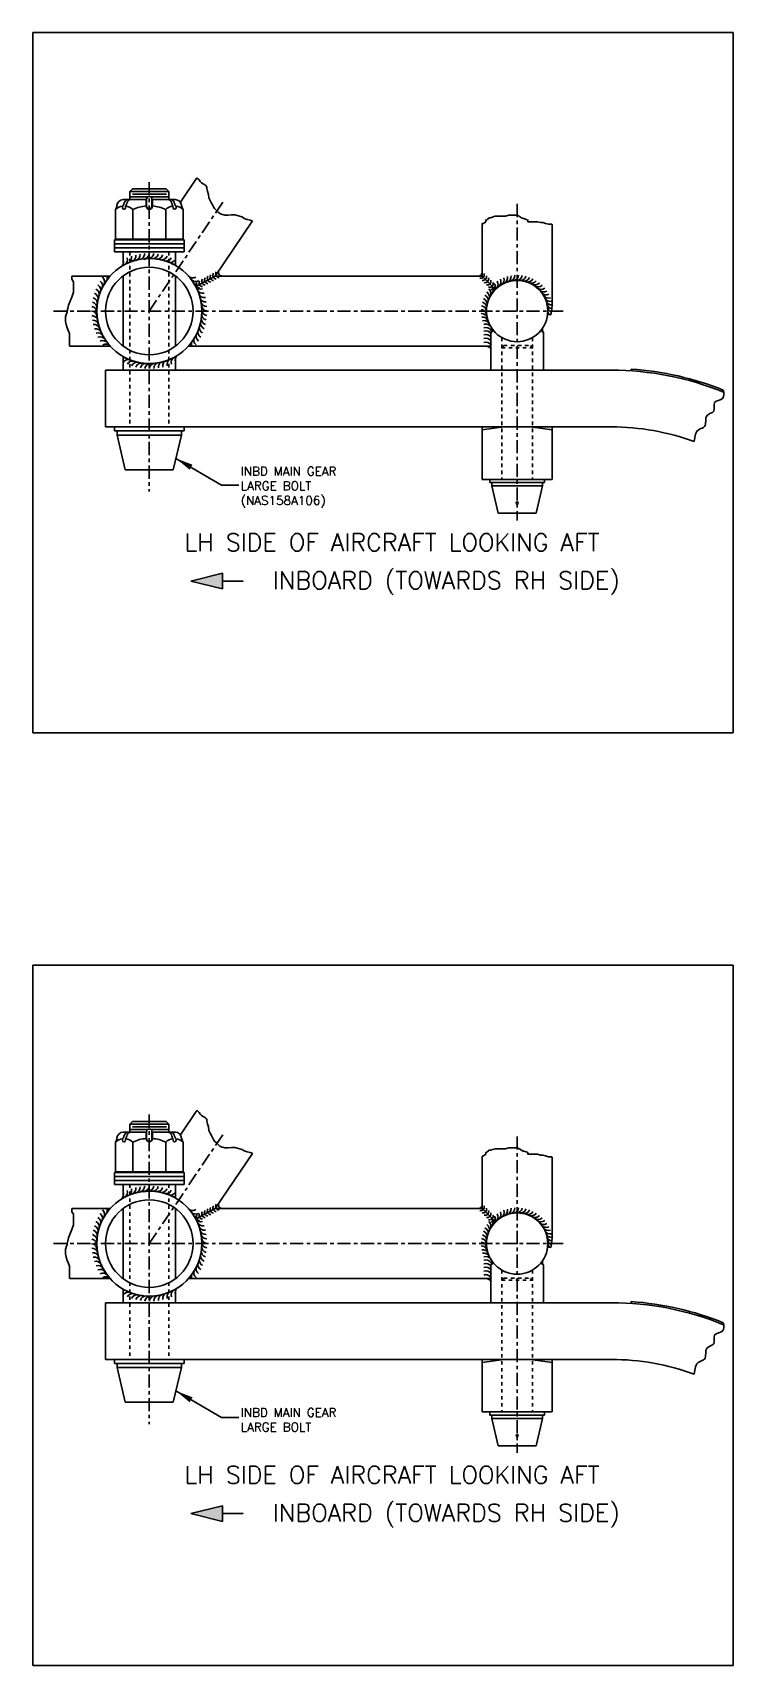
# Model space of a CAD drawing. Extents: x 0 to 267, y -90 to 34.
# Drawn here: x 104.19 to 124.19, y -19.59 to 27.05 of the extents above; entities that cross this region are included whole.
import ezdxf
from ezdxf.enums import TextEntityAlignment as Align

# ---------------------------------------------------------------- set-up
doc = ezdxf.new("R2010")
doc.units = 0
doc.header["$LTSCALE"] = 0.3
doc.header["$MEASUREMENT"] = 0
doc.linetypes.add('CENTER', pattern=[2, 1.25, -0.25, 0.25, -0.25])
doc.linetypes.add('HIDDEN', pattern=[0.375, 0.25, -0.125])
doc.layers.get('0').update_dxf_attribs({"linetype": 'CONTINUOUS'})
for name, color, linetype in [('1', 1, 'CONTINUOUS'), ('2', 6, 'CONTINUOUS'), ('NOTES', 2, 'CONTINUOUS')]:
    doc.layers.add(name, color=color, linetype=linetype)
doc.styles.add('250', font='ROMANS', dxfattribs={"height": 0.25})
doc.styles.add('ROMANS', font='ROMANS.shx')
doc.dimstyles.new('FRACTION', dxfattribs={"dimtxt": 0.125, "dimasz": 0.15, "dimexe": 0.12, "dimexo": 0.12, "dimgap": 0.05, "dimtad": 0, "dimtih": 1, "dimtoh": 1, "dimdec": 4, "dimzin": 4, "dimdsep": 46, "dimlunit": 5, "dimtxsty": 'ROMANS', "dimcen": 0.09, "dimclrd": 6, "dimclre": 6, "dimclrt": 256, "dimadec": 0, "dimazin": 0, "dimtfac": 0.72, "dimtdec": 4, "dimtofl": 0, "dimtmove": 0, "dimatfit": 3, "dimfxl": 1, "dimfrac": 2, "dimtolj": 1, "dimtzin": 4, "dimarcsym": 0})

msp = doc.modelspace()

# ---------------------------------------------------------------- hatches: boundary and pattern name
at = {"layer": 'NOTES'}
h = msp.add_hatch(color=11, dxfattribs=at)
h.dxf.hatch_style = 1
h.paths.add_polyline_path([(109.60836, 11.61313), (109.60836, 11.16361), (108.70933, 11.38837)])
h = msp.add_hatch(color=11, dxfattribs=at)
h.dxf.hatch_style = 1
h.paths.add_polyline_path([(109.60836, -15.025), (109.60836, -15.47451), (108.70933, -15.24976)])

# ---------------------------------------------------------------- linework, layer by layer
for p, q in [((108.07961, 22.51289), (106.96201, 22.51289)), ((108.00341, 22.58909), (107.03821, 22.58909)), ((108.00825, 22.43669), (107.04083, 22.43669)), ((106.55846, 21.15143), (106.55846, 22.0068)), ((106.75492, 22.05009), (106.75628, 22.09226)), ((106.7749, 22.28429), (107.43201, 22.28429)), ((106.84372, 22.0512), (106.84594, 22.09448)), ((107.47983, 22.36049), (106.96201, 22.36049)), ((107.0524, 21.15143), (107.0524, 22.0068)), ((107.43201, 22.09559), (107.43201, 22.28429)), ((108.07961, 22.36049), (107.5618, 22.36049)), ((108.26672, 22.28429), (107.60961, 22.28429)), ((107.60961, 22.09559), (107.60961, 22.28429)), ((107.98922, 21.15143), (107.98922, 22.0068)), ((108.1979, 22.0512), (108.19568, 22.09448)), ((108.2867, 22.05009), (108.28534, 22.09226)), ((108.48316, 21.15143), (108.48316, 22.0068)), ((106.55846, 21.15143), (107.52081, 21.15143)), ((106.68833, 21.13367), (106.68833, 21.15143)), ((106.68833, 21.13367), (107.52081, 21.13367)), ((108.48316, 21.15143), (107.52081, 21.15143)), ((108.3533, 21.13367), (107.52081, 21.13367)), ((108.3533, 21.13367), (108.3533, 21.15143)), ((108.07961, -4.12523), (106.96201, -4.12523)), ((108.00341, -4.04903), (107.03821, -4.04903)), ((106.55846, -5.48669), (106.55846, -4.63133)), ((106.75492, -4.58804), (106.75628, -4.54587)), ((106.7749, -4.35383), (107.43201, -4.35383)), ((106.84372, -4.58693), (106.84594, -4.54364)), ((107.47983, -4.27763), (106.96201, -4.27763)), ((108.00825, -4.20143), (107.04083, -4.20143)), ((107.0524, -5.48669), (107.0524, -4.63133)), ((107.43201, -4.54253), (107.43201, -4.35383)), ((108.07961, -4.27763), (107.5618, -4.27763)), ((108.26672, -4.35383), (107.60961, -4.35383)), ((107.60961, -4.54253), (107.60961, -4.35383)), ((107.98922, -5.48669), (107.98922, -4.63133)), ((108.1979, -4.58693), (108.19568, -4.54364)), ((108.2867, -4.58804), (108.28534, -4.54587)), ((108.48316, -5.48669), (108.48316, -4.63133)), ((106.55846, -5.48669), (107.52081, -5.48669)), ((106.68833, -5.50445), (106.68833, -5.48669)), ((106.68833, -5.50445), (107.52081, -5.50445)), ((108.48316, -5.48669), (107.52081, -5.48669)), ((108.3533, -5.50445), (107.52081, -5.50445)), ((108.3533, -5.50445), (108.3533, -5.48669))]:
    msp.add_line(p, q)
for centre, radius, start, end in [((106.39051, 22.1294), 0.20837, 323.196775, 356.194278), ((106.81914, 21.67453), 0.42369, 98.523712, 127.772546), ((106.78253, 22.09951), 0.18481, 90.986793, 175.013223), ((106.79932, 22.05064), 0.0444, 180.71616, 0.71616), ((106.62827, 22.20843), 0.17268, 317.721877, 317.96846), ((106.68902, 22.16414), 0.09903, 313.467178, 339.152687), ((106.62827, 22.20843), 0.17268, 332.139758, 347.881867), ((106.62803, 22.20852), 0.17294, 332.17411, 347.871217), ((106.95751, 22.13315), 0.16509, 112.750215, 166.32533), ((106.80687, 21.72322), 0.37221, 48.495059, 84.236565), ((106.64235, 22.21297), 0.23601, 329.593773, 350.047134), ((107.01577, 22.15109), 0.14254, 109.563784, 171.491297), ((107.49351, 21.12805), 0.97578, 93.814732, 116.765763), ((107.52081, 22.09559), 0.0888, 180, 270), ((107.52081, 22.09559), 0.0888, 270, 0), ((107.54812, 21.12805), 0.97578, 63.234237, 86.185268), ((108.23476, 21.72322), 0.37221, 95.763435, 131.504941), ((108.02585, 22.15109), 0.14254, 8.508703, 70.436216), ((108.08411, 22.13315), 0.16509, 13.67467, 67.249785), ((108.39927, 22.21297), 0.23601, 189.952866, 210.406227), ((108.2423, 22.05064), 0.0444, 179.28384, 359.28384), ((108.41335, 22.20843), 0.17268, 192.118133, 207.860242), ((108.41359, 22.20852), 0.17294, 192.128783, 207.82589), ((108.3526, 22.16414), 0.09903, 200.847313, 226.532822), ((108.25909, 22.09951), 0.18481, 4.986777, 89.013207), ((108.41335, 22.20843), 0.17268, 222.03154, 222.278123), ((108.22248, 21.67453), 0.42369, 52.227454, 81.476288), ((108.65111, 22.1294), 0.20837, 183.805722, 216.803225), ((106.39051, -4.50872), 0.20837, 323.196775, 356.194278), ((106.81914, -4.96359), 0.42369, 98.523712, 127.772546), ((106.78253, -4.53861), 0.18481, 90.986793, 175.013223), ((106.79932, -4.58748), 0.0444, 180.71616, 0.71616), ((106.62827, -4.42969), 0.17268, 317.721877, 317.96846), ((106.68902, -4.47399), 0.09903, 313.467178, 339.152687), ((106.62827, -4.42969), 0.17268, 332.139758, 347.881867), ((106.62803, -4.4296), 0.17294, 332.17411, 347.871217), ((106.95751, -4.50497), 0.16509, 112.750215, 166.32533), ((106.80687, -4.91491), 0.37221, 48.495059, 84.236565), ((106.64235, -4.42515), 0.23601, 329.593773, 350.047134), ((107.01577, -4.48703), 0.14254, 109.563784, 171.491297), ((107.49351, -5.51007), 0.97578, 93.814732, 116.765763), ((107.52081, -4.54253), 0.0888, 180, 270), ((107.52081, -4.54253), 0.0888, 270, 0), ((107.54812, -5.51007), 0.97578, 63.234237, 86.185268), ((108.23476, -4.91491), 0.37221, 95.763435, 131.504941), ((108.02585, -4.48703), 0.14254, 8.508703, 70.436216), ((108.08411, -4.50497), 0.16509, 13.67467, 67.249785), ((108.39927, -4.42515), 0.23601, 189.952866, 210.406227), ((108.2423, -4.58748), 0.0444, 179.28384, 359.28384), ((108.41335, -4.42969), 0.17268, 192.118133, 207.860242), ((108.41359, -4.4296), 0.17294, 192.128783, 207.82589), ((108.3526, -4.47399), 0.09903, 200.847313, 226.532822), ((108.25909, -4.53861), 0.18481, 4.986777, 89.013207), ((108.41335, -4.42969), 0.17268, 222.03154, 222.278123), ((108.22248, -4.96359), 0.42369, 52.227454, 81.476288), ((108.65111, -4.50872), 0.20837, 183.805722, 216.803225)]:
    msp.add_arc(centre, radius, start, end)
at = {"layer": '1'}
for p, q in [((108.4096, 22.20675), (108.8782, 22.90148)), ((109.40154, 20.10077), (110.46429, 21.67637)), ((117.02081, 21.59666), (117.02081, 20.10077)), ((119.02081, 21.56818), (119.02081, 19.36012)), ((106.52975, 21.13367), (106.52975, 20.79077)), ((108.51187, 21.13367), (108.51187, 20.79077)), ((106.77081, 20.79077), (108.27081, 20.79077)), ((105.31002, 20.10077), (106.40278, 20.10077)), ((109.40154, 20.10077), (108.84523, 19.80498)), ((109.40154, 20.10077), (117.02081, 20.10077)), ((117.02081, 20.10077), (117.40209, 19.71949)), ((118.89022, 19.00201), (118.98319, 18.99145)), ((117.34309, 18.54731), (117.27081, 18.48828)), ((118.69853, 18.54731), (118.77081, 18.48828)), ((105.25022, 18.10077), (106.40278, 18.10077)), ((108.63884, 18.10077), (117.27081, 18.10077)), ((106.27081, 17.41077), (120.71081, 17.41077)), ((106.27081, 17.41077), (106.27081, 15.79077)), ((121.27369, 17.39211), (121.277, 17.442)), ((106.27081, 15.79077), (120.71081, 15.79077)), ((106.52975, 15.79077), (106.52975, 15.67721)), ((106.52975, 15.67721), (108.51187, 15.67721)), ((108.51187, 15.79077), (108.51187, 15.67721)), ((117.64081, 15.79077), (117.02081, 15.70373)), ((118.40081, 15.79077), (119.02081, 15.70373)), ((117.02081, 14.29077), (119.02081, 14.29077)), ((117.24045, 14.29077), (117.24045, 14.20135)), ((117.24045, 14.20135), (118.80117, 14.20135)), ((118.80117, 14.29077), (118.80117, 14.20135)), ((108.4096, -4.43137), (108.8782, -3.73664)), ((109.40154, -6.53735), (110.46429, -4.96175)), ((117.02081, -5.04146), (117.02081, -6.53735)), ((119.02081, -5.06994), (119.02081, -7.278)), ((106.52975, -5.50445), (106.52975, -5.84735)), ((108.51187, -5.50445), (108.51187, -5.84735)), ((106.77081, -5.84735), (108.27081, -5.84735)), ((105.31002, -6.53735), (106.40278, -6.53735)), ((109.40154, -6.53735), (108.84523, -6.83314)), ((109.40154, -6.53735), (117.02081, -6.53735)), ((117.02081, -6.53735), (117.40209, -6.91863)), ((118.89022, -7.63611), (118.98319, -7.64668)), ((117.34309, -8.09082), (117.27081, -8.14984)), ((118.69853, -8.09082), (118.77081, -8.14984)), ((105.25022, -8.53735), (106.40278, -8.53735)), ((108.63884, -8.53735), (117.27081, -8.53735)), ((106.27081, -9.22735), (120.71081, -9.22735)), ((106.27081, -9.22735), (106.27081, -10.84735)), ((121.27369, -9.24601), (121.277, -9.19612)), ((106.27081, -10.84735), (120.71081, -10.84735)), ((106.52975, -10.84735), (106.52975, -10.96092)), ((106.52975, -10.96092), (108.51187, -10.96092)), ((108.51187, -10.84735), (108.51187, -10.96092)), ((117.64081, -10.84735), (117.02081, -10.9344)), ((118.40081, -10.84735), (119.02081, -10.9344)), ((117.02081, -12.34735), (119.02081, -12.34735)), ((117.24045, -12.34735), (117.24045, -12.43677)), ((117.24045, -12.43677), (118.80117, -12.43677)), ((118.80117, -12.34735), (118.80117, -12.43677))]:
    msp.add_line(p, q, dxfattribs=at)
at = {"layer": '1', "color": 2}
for p, q in [((106.96201, 22.51289), (107.03821, 22.58909)), ((108.00341, 22.58909), (108.07961, 22.51289)), ((107.44498, 22.09559), (107.44498, 22.29669)), ((107.59664, 22.09559), (107.59664, 22.29669)), ((106.60641, 15.55783), (106.83501, 14.56596)), ((108.43521, 15.55783), (108.20661, 14.56596)), ((117.30081, 14.10735), (117.48081, 13.32635)), ((118.74081, 14.10735), (118.56081, 13.32635)), ((106.96201, -4.12523), (107.03821, -4.04903)), ((108.00341, -4.04903), (108.07961, -4.12523)), ((107.44498, -4.54253), (107.44498, -4.34143)), ((107.59664, -4.54253), (107.59664, -4.34143)), ((106.60641, -11.0803), (106.83501, -12.07217)), ((108.43521, -11.0803), (108.20661, -12.07217)), ((117.30081, -12.53077), (117.48081, -13.31177)), ((118.74081, -12.53077), (118.56081, -13.31177))]:
    msp.add_line(p, q, dxfattribs=at)
at = {"layer": '1', "color": 2, "linetype": 'CENTER'}
for p, q in [((106.96201, 22.51289), (106.96201, 22.28429)), ((107.52081, 22.78579), (107.52081, 13.94419)), ((108.07961, 22.51289), (108.07961, 22.28429)), ((107.52081, 19.10077), (109.63034, 22.22827)), ((118.02081, 22.16113), (118.02081, 13.12036)), ((104.78838, 19.10077), (119.41739, 19.10077)), ((106.60641, 15.67721), (106.60641, 15.55783)), ((108.43521, 15.67721), (108.43521, 15.55783)), ((117.30081, 14.20135), (117.30081, 14.10735)), ((118.74081, 14.20135), (118.74081, 14.10735)), ((106.96201, -4.12523), (106.96201, -4.35383)), ((107.52081, -3.85233), (107.52081, -12.69394)), ((108.07961, -4.12523), (108.07961, -4.35383)), ((107.52081, -7.53735), (109.63034, -4.40985)), ((118.02081, -4.477), (118.02081, -13.51776)), ((104.78838, -7.53735), (119.41739, -7.53735)), ((106.60641, -10.96092), (106.60641, -11.0803)), ((108.43521, -10.96092), (108.43521, -11.0803)), ((117.30081, -12.43677), (117.30081, -12.53077)), ((118.74081, -12.43677), (118.74081, -12.53077))]:
    msp.add_line(p, q, dxfattribs=at)
at = {"layer": '1', "color": 4, "linetype": 'Continuous'}
for p, q in [((106.52975, 21.13367), (108.51187, 21.13367)), ((106.52975, 21.01937), (108.51187, 21.01937)), ((106.52975, 20.90507), (108.51187, 20.90507)), ((106.52975, 20.79077), (108.51187, 20.79077)), ((106.77081, 20.79077), (106.77081, 20.39981)), ((108.27081, 20.79077), (108.27081, 20.39981)), ((106.77081, 20.10077), (106.77081, 18.10077)), ((108.27081, 20.10077), (108.27081, 18.10077)), ((117.27081, 18.48828), (117.27081, 17.41077)), ((118.77081, 18.48828), (118.77081, 17.41077)), ((106.77081, 17.80173), (106.77081, 17.41077)), ((108.27081, 17.80173), (108.27081, 17.41077)), ((117.02081, 15.79077), (117.02081, 14.29077)), ((119.02081, 15.79077), (119.02081, 14.29077)), ((106.52975, -5.50445), (108.51187, -5.50445)), ((106.52975, -5.61875), (108.51187, -5.61875)), ((106.52975, -5.73305), (108.51187, -5.73305)), ((106.52975, -5.84735), (108.51187, -5.84735)), ((106.77081, -5.84735), (106.77081, -6.23831)), ((108.27081, -5.84735), (108.27081, -6.23831)), ((106.77081, -6.53735), (106.77081, -8.53735)), ((108.27081, -6.53735), (108.27081, -8.53735)), ((117.27081, -8.14984), (117.27081, -9.22735)), ((118.77081, -8.14984), (118.77081, -9.22735)), ((106.77081, -8.83639), (106.77081, -9.22735)), ((108.27081, -8.83639), (108.27081, -9.22735)), ((117.02081, -10.84735), (117.02081, -12.34735)), ((119.02081, -10.84735), (119.02081, -12.34735))]:
    msp.add_line(p, q, dxfattribs=at)
at = {"layer": '1', "color": 4, "linetype": 'HIDDEN'}
for p, q in [((106.96201, 20.79077), (106.96201, 15.79077)), ((108.07961, 20.79077), (108.07961, 15.79077)), ((106.96201, -5.84735), (106.96201, -10.84735)), ((108.07961, -5.84735), (108.07961, -10.84735))]:
    msp.add_line(p, q, dxfattribs=at)
at = {"layer": '1', "color": 2, "linetype": 'HIDDEN'}
for p, q in [((117.58081, 18.34445), (117.58081, 14.29077)), ((118.46081, 18.34445), (118.46081, 14.29077)), ((117.64081, 18.11355), (117.58081, 18.05355)), ((117.58081, 18.05355), (118.46081, 18.05355)), ((117.64081, 18.11355), (118.40081, 18.11355)), ((118.46081, 18.05355), (118.40081, 18.11355)), ((117.58081, -8.29367), (117.58081, -12.34735)), ((118.46081, -8.29367), (118.46081, -12.34735)), ((117.64081, -8.52457), (117.58081, -8.58457)), ((117.58081, -8.58457), (118.46081, -8.58457)), ((117.64081, -8.52457), (118.40081, -8.52457)), ((118.46081, -8.58457), (118.40081, -8.52457))]:
    msp.add_line(p, q, dxfattribs=at)
at = {"layer": '1', "color": 2, "linetype": 'Continuous'}
for p, q in [((106.60641, 15.55783), (108.43521, 15.55783)), ((106.83501, 14.56596), (108.20661, 14.56596)), ((117.30081, 14.10735), (118.74081, 14.10735)), ((117.48081, 13.32635), (118.56081, 13.32635)), ((106.60641, -11.0803), (108.43521, -11.0803)), ((106.83501, -12.07217), (108.20661, -12.07217)), ((117.30081, -12.53077), (118.74081, -12.53077)), ((117.48081, -13.31177), (118.56081, -13.31177))]:
    msp.add_line(p, q, dxfattribs=at)
at = {"layer": '1'}
for points in [[(108.8782, 22.90148), (108.89381, 22.88954), (108.9431, 22.84932), (108.97103, 22.80072), (109.01047, 22.7605), (109.05976, 22.73034), (109.12712, 22.69179), (109.15669, 22.66163), (109.16655, 22.63146), (109.16655, 22.60129), (109.18627, 22.52253), (109.2142, 22.43371), (109.22406, 22.33483), (109.25363, 22.25439), (109.29306, 22.18568), (109.32264, 22.1354), (109.35057, 22.07675), (109.38014, 22.02647), (109.43929, 21.9762), (109.48694, 21.9276), (109.53623, 21.88738), (109.60359, 21.85721), (109.65288, 21.84883), (109.6726, 21.83877), (109.76953, 21.83877), (109.86647, 21.84883), (109.96341, 21.84883), (110.00284, 21.83877), (110.03242, 21.82872), (110.16714, 21.7885), (110.22629, 21.74828), (110.31337, 21.71979), (110.40209, 21.69968), (110.4596, 21.67957), (110.46429, 21.67637)], [(117.02081, 21.59666), (117.05677, 21.60384), (117.12472, 21.65086), (117.12472, 21.69789), (117.17082, 21.72016), (117.21692, 21.76719), (117.2606, 21.76719), (117.39649, 21.81174), (117.69252, 21.81174), (117.7823, 21.83649), (118.03223, 21.83649), (118.14628, 21.76719), (118.19238, 21.74244), (118.21422, 21.74244), (118.28216, 21.72016), (118.32827, 21.69789), (118.32827, 21.65086), (118.60004, 21.65086), (118.68982, 21.62859), (118.75776, 21.62859), (118.8257, 21.60384), (118.91791, 21.58156), (119.00769, 21.58156), (119.02081, 21.56818)], [(105.31002, 20.10077), (105.31002, 20.00743), (105.3537, 19.93813), (105.3537, 19.63865), (105.31002, 19.50005), (105.21781, 19.2674), (105.19598, 19.17582), (105.17171, 19.10652), (105.17171, 19.05949), (105.14987, 19.01247), (105.14987, 18.99019), (105.12803, 18.94316), (105.12803, 18.80456), (105.14987, 18.71299), (105.17171, 18.61893), (105.21781, 18.52736), (105.23965, 18.45806), (105.23965, 18.11155), (105.25022, 18.10077)], [(108.8782, -3.73664), (108.89381, -3.74858), (108.9431, -3.7888), (108.97103, -3.8374), (109.01047, -3.87762), (109.05976, -3.90779), (109.12712, -3.94633), (109.15669, -3.9765), (109.16655, -4.00666), (109.16655, -4.03683), (109.18627, -4.11559), (109.2142, -4.20441), (109.22406, -4.30329), (109.25363, -4.38373), (109.29306, -4.45244), (109.32264, -4.50272), (109.35057, -4.56137), (109.38014, -4.61165), (109.43929, -4.66193), (109.48694, -4.71053), (109.53623, -4.75075), (109.60359, -4.78091), (109.65288, -4.78929), (109.6726, -4.79935), (109.76953, -4.79935), (109.86647, -4.78929), (109.96341, -4.78929), (110.00284, -4.79935), (110.03242, -4.8094), (110.16714, -4.84962), (110.22629, -4.88984), (110.31337, -4.91833), (110.40209, -4.93844), (110.4596, -4.95855), (110.46429, -4.96175)], [(117.02081, -5.04146), (117.05677, -5.03429), (117.12472, -4.98726), (117.12472, -4.94023), (117.17082, -4.91796), (117.21692, -4.87093), (117.2606, -4.87093), (117.39649, -4.82638), (117.69252, -4.82638), (117.7823, -4.80163), (118.03223, -4.80163), (118.14628, -4.87093), (118.19238, -4.89568), (118.21422, -4.89568), (118.28216, -4.91796), (118.32827, -4.94023), (118.32827, -4.98726), (118.60004, -4.98726), (118.68982, -5.00954), (118.75776, -5.00954), (118.8257, -5.03429), (118.91791, -5.05656), (119.00769, -5.05656), (119.02081, -5.06994)], [(105.31002, -6.53735), (105.31002, -6.63069), (105.3537, -6.69999), (105.3537, -6.99947), (105.31002, -7.13807), (105.21781, -7.37073), (105.19598, -7.4623), (105.17171, -7.5316), (105.17171, -7.57863), (105.14987, -7.62566), (105.14987, -7.64793), (105.12803, -7.69496), (105.12803, -7.83356), (105.14987, -7.92514), (105.17171, -8.01919), (105.21781, -8.11077), (105.23965, -8.18007), (105.23965, -8.52657), (105.25022, -8.53735)]]:
    msp.add_lwpolyline(points, dxfattribs=at)
for points in [[(123.90615, 16.84124, 0.07935355), (121.277, 17.442)], [(123.90615, -9.79688, 0.07935355), (121.277, -9.19612)]]:
    msp.add_lwpolyline(points, format="xyb", dxfattribs=at)
for centre, radius in [((107.52081, 19.10077), 1.5), ((107.52081, 19.10077), 1.25), ((118.02081, 19.10077), 0.875), ((118.02081, 13.61711), 0.03), ((107.52081, -7.53735), 1.5), ((107.52081, -7.53735), 1.25), ((118.02081, -7.53735), 0.875), ((118.02081, -13.02101), 0.03)]:
    msp.add_circle(centre, radius, dxfattribs=at)
at = {"layer": '1', "color": 2}
for centre, start, end in [((107.52081, 22.29669), 0, 180), ((107.52081, 22.09559), 180, 0), ((107.52081, -4.34143), 0, 180), ((107.52081, -4.54253), 180, 0)]:
    msp.add_arc(centre, 0.07583, start, end, dxfattribs=at)
at = {"layer": '1'}
for centre, radius, start, end in [((106.61728, 20.49944), 0.16741, 301.254215, 23.325107), ((106.7298, 20.56602), 0.16741, 296.754215, 18.825107), ((106.8472, 20.62356), 0.16741, 292.254215, 14.325107), ((106.96876, 20.67172), 0.16741, 287.754215, 9.825107), ((107.09371, 20.71019), 0.16741, 283.254215, 5.325107), ((107.2213, 20.73874), 0.16741, 278.754215, 0.825107), ((107.35074, 20.75719), 0.16741, 274.254215, 356.325107), ((107.35074, 20.74347), 0.16741, 274.254215, 356.325107), ((107.48123, 20.76543), 0.16741, 269.754215, 351.825107), ((107.61196, 20.7634), 0.16741, 265.254215, 347.325107), ((107.74212, 20.75112), 0.16741, 260.754215, 342.825107), ((107.87093, 20.72867), 0.16741, 256.254215, 338.325107), ((107.99757, 20.69618), 0.16741, 251.754215, 333.825107), ((108.12128, 20.65386), 0.16741, 247.254215, 329.325107), ((106.08078, 19.9368), 0.16741, 328.254215, 50.325107), ((106.15081, 20.04721), 0.16741, 323.754215, 18.660126), ((106.22929, 20.15178), 0.16741, 319.254215, 342.261529), ((108.24128, 20.60196), 0.16741, 242.754215, 280.160299), ((108.76092, 20.21198), 0.16741, 220.254215, 302.325107), ((109.28035, 20.03289), 0.10375, 144.503266, 266.839472), ((109.36011, 20.0753), 0.10375, 144.503266, 266.839472), ((109.43896, 20.11941), 0.10375, 144.503266, 266.839472), ((109.51872, 20.16181), 0.10375, 144.503266, 266.839472), ((109.59757, 20.20592), 0.10375, 144.503266, 266.839472), ((116.91719, 20.20525), 0.10375, 270.170748, 0.639511), ((116.97971, 20.14192), 0.10375, 256.171238, 18.507444), ((117.04359, 20.07806), 0.10375, 256.171238, 18.507444), ((117.57991, 20.0451), 0.16741, 292.254215, 14.325107), ((117.68103, 20.08602), 0.16741, 286.254215, 8.325107), ((117.78588, 20.11614), 0.16741, 280.254215, 2.325107), ((117.8933, 20.13513), 0.16741, 274.254215, 356.325107), ((118.00212, 20.14279), 0.16741, 268.254215, 350.325107), ((118.11114, 20.13904), 0.16741, 262.254215, 344.325107), ((118.21918, 20.12391), 0.16741, 256.254215, 338.325107), ((105.89291, 19.45089), 0.16741, 346.254215, 68.325107), ((105.9254, 19.57753), 0.16741, 341.754215, 63.825107), ((105.96772, 19.70124), 0.16741, 337.254215, 59.325107), ((106.01962, 19.82124), 0.16741, 332.754215, 54.825107), ((108.84428, 20.11125), 0.16741, 215.754215, 297.825107), ((108.91948, 20.0043), 0.16741, 211.254215, 293.325107), ((108.98606, 19.89178), 0.16741, 206.754215, 288.825107), ((108.96314, 19.85985), 0.10375, 144.503266, 266.839472), ((109.0436, 19.77438), 0.16741, 202.254215, 284.325107), ((109.09176, 19.65282), 0.16741, 197.754215, 279.825107), ((109.0429, 19.90226), 0.10375, 144.503266, 266.839472), ((109.12175, 19.94637), 0.10375, 144.503266, 266.839472), ((109.2015, 19.98878), 0.10375, 144.503266, 266.839472), ((117.10611, 20.01283), 0.10375, 256.171238, 18.507444), ((117.17, 19.94897), 0.10375, 256.171238, 18.507444), ((117.06127, 19.50753), 0.16741, 334.254215, 56.325107), ((117.23252, 19.88375), 0.10375, 256.171238, 18.507444), ((117.10905, 19.6056), 0.16741, 328.254215, 50.325107), ((117.2964, 19.81989), 0.10375, 256.171238, 18.507444), ((117.16681, 19.69814), 0.16741, 322.254215, 44.325107), ((117.23393, 19.78413), 0.16741, 316.254215, 38.325107), ((117.30967, 19.86264), 0.16741, 310.254215, 32.325107), ((117.39321, 19.9328), 0.16741, 304.254215, 26.325107), ((117.48361, 19.99384), 0.16741, 298.254215, 20.325107), ((118.32504, 20.09757), 0.16741, 250.254215, 332.325107), ((118.42757, 20.06031), 0.16741, 244.254215, 326.325107), ((118.52564, 20.01253), 0.16741, 238.254215, 320.325107), ((118.61818, 19.95477), 0.16741, 232.254215, 314.325107), ((118.70417, 19.88765), 0.16741, 226.254215, 308.325107), ((118.78268, 19.81191), 0.16741, 220.254215, 302.325107), ((118.85284, 19.72838), 0.16741, 214.254215, 296.325107), ((105.85616, 19.06119), 0.16741, 359.754215, 81.825107), ((105.85818, 19.19192), 0.16741, 355.254215, 77.325107), ((105.87046, 19.32208), 0.16741, 350.754215, 72.825107), ((109.13023, 19.52787), 0.16741, 193.254215, 275.325107), ((109.15878, 19.40028), 0.16741, 188.754215, 270.825107), ((109.17723, 19.27084), 0.16741, 184.254215, 266.325107), ((109.18546, 19.14036), 0.16741, 179.754215, 261.825107), ((116.98645, 18.97326), 0.16741, 4.254215, 86.325107), ((116.97879, 19.08208), 0.16741, 358.254215, 80.325107), ((116.98254, 19.19111), 0.16741, 352.254215, 74.325107), ((116.99767, 19.29914), 0.16741, 346.254215, 68.325107), ((117.02401, 19.405), 0.16741, 340.254215, 62.325107), ((118.91388, 19.63797), 0.16741, 208.254215, 290.325107), ((118.96514, 19.54167), 0.16741, 202.254215, 284.325107), ((119.00606, 19.44055), 0.16741, 196.254215, 274.211508), ((119.03618, 19.3357), 0.16741, 190.254215, 261.123355), ((119.05517, 19.22828), 0.16741, 184.254215, 249.813809), ((119.06283, 19.11946), 0.16741, 178.254215, 227.953939), ((117.07894, 19.372), 1.94191, 348.698671, 359.649564), ((105.86439, 18.9307), 0.16741, 4.254215, 86.325107), ((105.88284, 18.80127), 0.16741, 8.754215, 90.825107), ((105.91139, 18.67368), 0.16741, 13.254215, 95.325107), ((105.94986, 18.54872), 0.16741, 17.754215, 99.825107), ((109.11622, 18.62401), 0.16741, 161.754215, 243.825107), ((109.14871, 18.75066), 0.16741, 166.254215, 248.325107), ((109.17116, 18.87946), 0.16741, 170.754215, 252.825107), ((109.18344, 19.00963), 0.16741, 175.254215, 257.325107), ((117.00544, 18.86584), 0.16741, 10.254215, 92.325107), ((117.03556, 18.76099), 0.16741, 16.254215, 98.325107), ((117.07648, 18.65987), 0.16741, 22.254215, 104.325107), ((117.12774, 18.56358), 0.16741, 28.254215, 110.325107), ((105.99802, 18.42716), 0.16741, 22.254215, 104.325107), ((106.05556, 18.30976), 0.16741, 26.754215, 108.825107), ((106.12214, 18.19724), 0.16741, 31.254215, 113.325107), ((106.19734, 18.09029), 0.16741, 35.754215, 117.825107), ((108.89081, 18.15434), 0.16741, 143.754215, 198.660126), ((108.96084, 18.26474), 0.16741, 148.254215, 230.325107), ((109.022, 18.3803), 0.16741, 152.754215, 234.825107), ((109.0739, 18.50031), 0.16741, 157.254215, 239.325107), ((117.12774, 18.46689), 0.16741, 28.254215, 110.325107), ((117.12774, 18.36675), 0.16741, 28.254215, 110.325107), ((117.12774, 18.26316), 0.16741, 28.254215, 110.325107), ((117.12774, 18.15612), 0.16741, 28.254215, 110.325107), ((117.12774, 18.04562), 0.16741, 28.254215, 110.325107), ((117.18426, 18.56725), 0.11717, 317.619357, 39.017795), ((117.18426, 18.56725), 0.13717, 341.557874, 3.345543), ((118.85736, 18.56725), 0.13717, 176.654457, 198.442126), ((118.85736, 18.56725), 0.11717, 140.982205, 222.380643), ((106.2807, 17.98956), 0.16741, 40.254215, 122.325107), ((106.80034, 17.59958), 0.16741, 62.754215, 100.160299), ((108.19442, 17.57798), 0.16741, 112.254215, 194.325107), ((108.31182, 17.63552), 0.16741, 116.754215, 198.825107), ((108.42434, 17.7021), 0.16741, 121.254215, 203.325107), ((108.81233, 18.04976), 0.16741, 139.254215, 162.261529), ((117.12774, 17.93168), 0.16741, 28.254215, 86.82091), ((106.92035, 17.54768), 0.16741, 67.254215, 149.325107), ((107.04405, 17.50536), 0.16741, 71.754215, 153.825107), ((107.17069, 17.47287), 0.16741, 76.254215, 158.325107), ((107.2995, 17.45042), 0.16741, 80.754215, 162.825107), ((107.42966, 17.43814), 0.16741, 85.254215, 167.325107), ((107.56039, 17.43612), 0.16741, 89.754215, 171.825107), ((107.69088, 17.44435), 0.16741, 94.254215, 176.325107), ((107.82032, 17.4628), 0.16741, 98.754215, 180.825107), ((107.94791, 17.49135), 0.16741, 103.254215, 185.325107), ((108.07286, 17.52982), 0.16741, 107.754215, 189.825107), ((120.71081, 8.91077), 8.5, 67.853639, 90), ((120.71081, 8.91077), 6.88, 69.905693, 90), ((106.7298, -6.0721), 0.16741, 296.754215, 18.825107), ((106.8472, -6.01456), 0.16741, 292.254215, 14.325107), ((106.96876, -5.9664), 0.16741, 287.754215, 9.825107), ((107.09371, -5.92793), 0.16741, 283.254215, 5.325107), ((107.2213, -5.89938), 0.16741, 278.754215, 0.825107), ((107.35074, -5.88093), 0.16741, 274.254215, 356.325107), ((107.35074, -5.89465), 0.16741, 274.254215, 356.325107), ((107.48123, -5.8727), 0.16741, 269.754215, 351.825107), ((107.61196, -5.87472), 0.16741, 265.254215, 347.325107), ((107.74212, -5.887), 0.16741, 260.754215, 342.825107), ((107.87093, -5.90945), 0.16741, 256.254215, 338.325107), ((107.99757, -5.94194), 0.16741, 251.754215, 333.825107), ((106.61728, -6.13868), 0.16741, 301.254215, 23.325107), ((108.12128, -5.98426), 0.16741, 247.254215, 329.325107), ((108.24128, -6.03616), 0.16741, 242.754215, 280.160299), ((109.36011, -6.56283), 0.10375, 144.503266, 266.839472), ((109.43896, -6.51872), 0.10375, 144.503266, 266.839472), ((109.51872, -6.47631), 0.10375, 144.503266, 266.839472), ((109.59757, -6.4322), 0.10375, 144.503266, 266.839472), ((116.91719, -6.43287), 0.10375, 270.170748, 0.639511), ((116.97971, -6.4962), 0.10375, 256.171238, 18.507444), ((117.04359, -6.56006), 0.10375, 256.171238, 18.507444), ((117.68103, -6.5521), 0.16741, 286.254215, 8.325107), ((117.78588, -6.52199), 0.16741, 280.254215, 2.325107), ((117.8933, -6.50299), 0.16741, 274.254215, 356.325107), ((118.00212, -6.49533), 0.16741, 268.254215, 350.325107), ((105.9254, -7.06059), 0.16741, 341.754215, 63.825107), ((105.96772, -6.93689), 0.16741, 337.254215, 59.325107), ((106.01962, -6.81688), 0.16741, 332.754215, 54.825107), ((106.08078, -6.70132), 0.16741, 328.254215, 50.325107), ((106.15081, -6.59092), 0.16741, 323.754215, 18.660126), ((106.22929, -6.48634), 0.16741, 319.254215, 342.261529), ((108.76092, -6.42614), 0.16741, 220.254215, 302.325107), ((108.84428, -6.52687), 0.16741, 215.754215, 297.825107), ((108.91948, -6.63382), 0.16741, 211.254215, 293.325107), ((108.98606, -6.74634), 0.16741, 206.754215, 288.825107), ((108.96314, -6.77827), 0.10375, 144.503266, 266.839472), ((109.0436, -6.86374), 0.16741, 202.254215, 284.325107), ((109.0429, -6.73586), 0.10375, 144.503266, 266.839472), ((109.12175, -6.69175), 0.10375, 144.503266, 266.839472), ((109.2015, -6.64934), 0.10375, 144.503266, 266.839472), ((109.28035, -6.60523), 0.10375, 144.503266, 266.839472), ((117.10611, -6.62529), 0.10375, 256.171238, 18.507444), ((117.17, -6.68915), 0.10375, 256.171238, 18.507444), ((117.06127, -7.1306), 0.16741, 334.254215, 56.325107), ((117.23252, -6.75437), 0.10375, 256.171238, 18.507444), ((117.10905, -7.03253), 0.16741, 328.254215, 50.325107), ((117.2964, -6.81823), 0.10375, 256.171238, 18.507444), ((117.16681, -6.93999), 0.16741, 322.254215, 44.325107), ((117.23393, -6.85399), 0.16741, 316.254215, 38.325107), ((117.30967, -6.77548), 0.16741, 310.254215, 32.325107), ((117.39321, -6.70532), 0.16741, 304.254215, 26.325107), ((117.48361, -6.64428), 0.16741, 298.254215, 20.325107), ((117.57991, -6.59302), 0.16741, 292.254215, 14.325107), ((118.11114, -6.49908), 0.16741, 262.254215, 344.325107), ((118.21918, -6.51421), 0.16741, 256.254215, 338.325107), ((118.32504, -6.54055), 0.16741, 250.254215, 332.325107), ((118.42757, -6.57782), 0.16741, 244.254215, 326.325107), ((118.52564, -6.62559), 0.16741, 238.254215, 320.325107), ((118.61818, -6.68335), 0.16741, 232.254215, 314.325107), ((118.70417, -6.75047), 0.16741, 226.254215, 308.325107), ((118.78268, -6.82621), 0.16741, 220.254215, 302.325107), ((105.85616, -7.57694), 0.16741, 359.754215, 81.825107), ((105.85818, -7.44621), 0.16741, 355.254215, 77.325107), ((105.87046, -7.31604), 0.16741, 350.754215, 72.825107), ((105.89291, -7.18724), 0.16741, 346.254215, 68.325107), ((109.09176, -6.9853), 0.16741, 197.754215, 279.825107), ((109.13023, -7.11025), 0.16741, 193.254215, 275.325107), ((109.15878, -7.23785), 0.16741, 188.754215, 270.825107), ((109.17723, -7.36728), 0.16741, 184.254215, 266.325107), ((116.97879, -7.55604), 0.16741, 358.254215, 80.325107), ((116.98254, -7.44702), 0.16741, 352.254215, 74.325107), ((116.99767, -7.33898), 0.16741, 346.254215, 68.325107), ((117.02401, -7.23312), 0.16741, 340.254215, 62.325107), ((118.85284, -6.90975), 0.16741, 214.254215, 296.325107), ((118.91388, -7.00016), 0.16741, 208.254215, 290.325107), ((118.96514, -7.09645), 0.16741, 202.254215, 284.325107), ((119.00606, -7.19757), 0.16741, 196.254215, 274.211508), ((119.03618, -7.30242), 0.16741, 190.254215, 261.123355), ((119.05517, -7.40984), 0.16741, 184.254215, 249.813809), ((117.07894, -7.26612), 1.94191, 348.698671, 359.649564), ((105.86439, -7.70742), 0.16741, 4.254215, 86.325107), ((105.88284, -7.83686), 0.16741, 8.754215, 90.825107), ((105.91139, -7.96445), 0.16741, 13.254215, 95.325107), ((105.94986, -8.0894), 0.16741, 17.754215, 99.825107), ((109.14871, -7.88747), 0.16741, 166.254215, 248.325107), ((109.17116, -7.75866), 0.16741, 170.754215, 252.825107), ((109.18344, -7.6285), 0.16741, 175.254215, 257.325107), ((109.18546, -7.49777), 0.16741, 179.754215, 261.825107), ((116.98645, -7.66486), 0.16741, 4.254215, 86.325107), ((117.00544, -7.77228), 0.16741, 10.254215, 92.325107), ((117.03556, -7.87713), 0.16741, 16.254215, 98.325107), ((117.07648, -7.97825), 0.16741, 22.254215, 104.325107), ((117.12774, -8.07455), 0.16741, 28.254215, 110.325107), ((119.06283, -7.51866), 0.16741, 178.254215, 227.953939), ((105.99802, -8.21096), 0.16741, 22.254215, 104.325107), ((106.05556, -8.32836), 0.16741, 26.754215, 108.825107), ((106.12214, -8.44088), 0.16741, 31.254215, 113.325107), ((106.19734, -8.54783), 0.16741, 35.754215, 117.825107), ((108.89081, -8.48379), 0.16741, 143.754215, 198.660126), ((108.96084, -8.37338), 0.16741, 148.254215, 230.325107), ((109.022, -8.25782), 0.16741, 152.754215, 234.825107), ((109.0739, -8.13782), 0.16741, 157.254215, 239.325107), ((109.11622, -8.01411), 0.16741, 161.754215, 243.825107), ((117.12774, -8.17123), 0.16741, 28.254215, 110.325107), ((117.12774, -8.27137), 0.16741, 28.254215, 110.325107), ((117.12774, -8.37496), 0.16741, 28.254215, 110.325107), ((117.12774, -8.482), 0.16741, 28.254215, 110.325107), ((117.18426, -8.07087), 0.11717, 317.619357, 39.017795), ((117.18426, -8.07087), 0.13717, 341.557874, 3.345543), ((118.85736, -8.07087), 0.13717, 176.654457, 198.442126), ((118.85736, -8.07087), 0.11717, 140.982205, 222.380643), ((106.2807, -8.64856), 0.16741, 40.254215, 122.325107), ((108.31182, -9.0026), 0.16741, 116.754215, 198.825107), ((108.42434, -8.93602), 0.16741, 121.254215, 203.325107), ((108.81233, -8.58836), 0.16741, 139.254215, 162.261529), ((117.12774, -8.5925), 0.16741, 28.254215, 110.325107), ((117.12774, -8.70645), 0.16741, 28.254215, 86.82091), ((106.80034, -9.03854), 0.16741, 62.754215, 100.160299), ((106.92035, -9.09044), 0.16741, 67.254215, 149.325107), ((107.04405, -9.13276), 0.16741, 71.754215, 153.825107), ((107.17069, -9.16525), 0.16741, 76.254215, 158.325107), ((107.2995, -9.1877), 0.16741, 80.754215, 162.825107), ((107.42966, -9.19998), 0.16741, 85.254215, 167.325107), ((107.56039, -9.20201), 0.16741, 89.754215, 171.825107), ((107.69088, -9.19377), 0.16741, 94.254215, 176.325107), ((107.82032, -9.17532), 0.16741, 98.754215, 180.825107), ((107.94791, -9.14677), 0.16741, 103.254215, 185.325107), ((108.07286, -9.1083), 0.16741, 107.754215, 189.825107), ((108.19442, -9.06014), 0.16741, 112.254215, 194.325107), ((120.71081, -17.72735), 8.5, 67.853639, 90), ((120.71081, -17.72735), 6.88, 69.905693, 90)]:
    msp.add_arc(centre, radius, start, end, dxfattribs=at)
at = {"layer": '2'}
for p, q in [((118.77081, 18.05604), (118.77081, 18.10792)), ((118.77081, -8.58208), (118.77081, -8.53021))]:
    msp.add_line(p, q, dxfattribs=at)
at = {"layer": 'NOTES'}
for p, q in [((104.19176, 27.05281), (124.19176, 27.05281)), ((104.19176, 7.05281), (104.19176, 27.05281)), ((124.19176, 27.05281), (124.19176, 7.05281)), ((124.19176, 7.05281), (104.19176, 7.05281)), ((104.19176, 0.41468), (124.19176, 0.41468)), ((104.19176, -19.58532), (104.19176, 0.41468)), ((124.19176, 0.41468), (124.19176, -19.58532)), ((124.19176, -19.58532), (104.19176, -19.58532))]:
    msp.add_line(p, q, dxfattribs=at)
at = {"layer": 'NOTES', "color": 11}
for p, q in [((109.60836, 11.61313), (108.70933, 11.38837)), ((108.70933, 11.38837), (109.60836, 11.16361)), ((109.60836, 11.61313), (109.60836, 11.16361)), ((109.60836, -15.025), (108.70933, -15.24976)), ((108.70933, -15.24976), (109.60836, -15.47451)), ((109.60836, -15.025), (109.60836, -15.47451))]:
    msp.add_line(p, q, dxfattribs=at)
for points in [[(109.60836, 11.38837), (110.19623, 11.38837), (110.19623, 11.38837)], [(109.60836, -15.24976), (110.19623, -15.24976), (110.19623, -15.24976)]]:
    msp.add_lwpolyline(points, dxfattribs=at)
at = {"layer": 'NOTES', "color": 1}
for points in [[(123.07455, 15.37197), (123.22218, 15.72675), (123.36565, 15.79846), (123.44336, 16.12114), (123.63466, 16.24065), (123.65857, 16.48564), (123.88574, 16.60515), (123.90615, 16.84124)], [(123.07455, -11.26615), (123.22218, -10.91137), (123.36565, -10.83966), (123.44336, -10.51699), (123.63466, -10.39748), (123.65857, -10.15248), (123.88574, -10.03297), (123.90615, -9.79688)]]:
    msp.add_spline(points, degree=3, dxfattribs=at)

# ---------------------------------------------------------------- texts
at = {"layer": 'NOTES', "color": 11, "style": '250'}
for p in [(116.00003, 11.37372), (116.00003, -15.2644)]:
    msp.add_text('INBOARD (TOWARDS RH SIDE)', height=0.5, dxfattribs=at).set_placement(p, align=Align.MIDDLE)
at = {"layer": 'NOTES', "char_height": 0.25, "attachment_point": 4, "style": 'ROMANS'}
for s, insert in [('INBD MAIN GEAR\\PLARGE BOLT\\P(NAS158A106)', (110.13081, 14.0669)), ('INBD MAIN GEAR\\PLARGE BOLT', (110.13081, -12.57122))]:
    msp.add_mtext(s, dxfattribs=dict(at, insert=insert))
at = {"layer": 'NOTES', "char_height": 0.5, "width": 15.3800311, "attachment_point": 1, "style": 'ROMANS'}
for insert in [(108.52472, 12.74353), (108.52472, -13.89459)]:
    msp.add_mtext('LH SIDE OF AIRCRAFT LOOKING AFT', dxfattribs=dict(at, insert=insert))

# ---------------------------------------------------------------- leaders
at = {"layer": 'NOTES', "annotation_type": 0, "has_hookline": 1, "hookline_direction": 0, "text_width": 3.07143}
for points in [[(108.28172, 14.89183), (109.58081, 14.1294), (110.08081, 14.1294)], [(108.28172, -11.74629), (109.58081, -12.50872), (110.08081, -12.50872)]]:
    msp.add_leader(points, dimstyle='FRACTION', override={"dimasz": 0.5, "dimgap": 0.05, "dimtad": 0}, dxfattribs=at)

doc.saveas('drawing.dxf')
